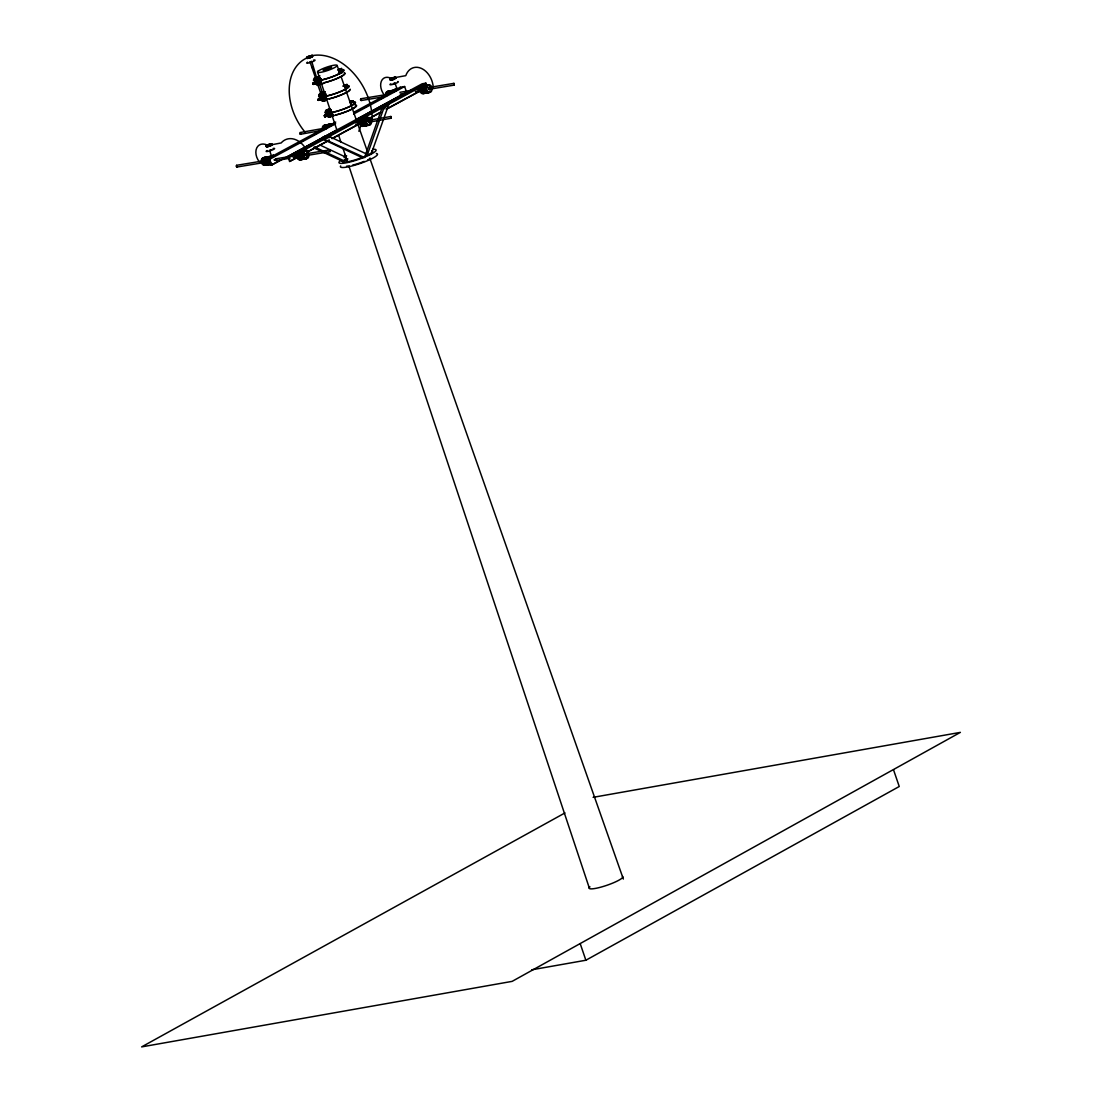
<?xml version="1.0" encoding="UTF-8"?>
<svg xmlns="http://www.w3.org/2000/svg" width="1102" height="1102" viewBox="0 0 1102 1102"><rect width="100%" height="100%" fill="white"/><g stroke="black" fill="none" stroke-linecap="round" stroke-linejoin="round"><path stroke-width="1.5" d="M344.499 73.379A14.973 2.493 -18.9 0 1 324.401 82.678C321.04 86.218 313.932 83.449 320.2 80.336M322.858 98.078L325.31 96.384L326.385 99.552C323.492 104.401 323.024 96.797 322.776 98.477L323.148 98.753M266.05 145.836L270.72 144.803L270.996 145.629L267.414 146.814L266.05 145.836L281.148 142.957A21.737 15.979 71.4 0 1 308.381 153.963M266.326 146.814L268.172 145.629L267.882 144.789C269.274 143.439 274.109 143.687 270.996 145.629M271.891 143.907L267.207 145.092A12.439 8.899 58.8 0 0 256.752 147.916A12.439 8.899 58.8 0 0 259.245 161.746M272.166 144.885L270.142 144.059M306.99 58.502L306.811 57.194L311.191 56.422L310.805 57.538L306.811 58.268M307.692 56.698L312.183 55.444L307.692 56.698L307.981 57.524L312.362 56.753L312.142 55.885M308.56 57.759L312.031 56.96L312.362 55.527M389.805 79.069L394.461 78.035L394.75 78.876C390.976 81.741 386.086 78.38 394.461 78.035M394.75 78.876L395.921 77.98L394.544 77.14L390.962 78.325A11.943 8.21 61.9 0 0 381.306 81.328A11.943 8.21 61.9 0 0 384.309 95.02M312.927 83.642C313.037 83.972 316.233 83.173 313.285 84.028M313.34 84.083L313.23 83.38M313.684 84.165L312.899 83.229M318.437 82.443L317.224 81.672C316.605 85.336 310.158 82.87 316.853 82.402L315.475 82.664M313.299 84.358L314.621 82.884M312.94 84.303C312.94 82.912 314.897 83.614 315.778 83.477C315.062 80.625 324.14 80.239 314.042 80.267L316.205 77.925L317.197 81.149M314.29 83.848L314.869 82.829M312.872 84.234L314.8 84.193L315.048 82.912M316.536 83.449C313.312 82.925 316.908 84.661 316.797 82.333L318.065 84.096M315.213 83.573L316.811 83.848M314.456 84.041C316.577 81.741 317.996 84.331 313.078 84.372M315.682 83.16L318.175 80.721M316.742 84.165L315.875 83.132L316.591 81.782L323.327 79.509A14.973 2.493 -18.9 0 0 340.187 73.214A14.973 2.493 -18.9 0 0 340.89 69.77M315.599 82.733L315.42 84.069L315.723 83.105M316.37 82.567L316.701 83.339M316.219 83.394L315.117 83.421M317.032 79L318.216 78.09L317.734 79.592M317.899 79.027C317.982 76.548 319.497 79.716 320.406 78.752M317.72 82.154L317.734 83.477L317.307 81.865M320.379 79.124L317.899 79.358L317.968 78.352M317.5 79.427L320.062 77.925L319.676 79.179M318.809 78.063L319.125 79.33L316.797 79.454M319.415 77.953C317.087 80.06 320.558 78.104 320.448 78.972M318.45 82.815L318.891 82.127M319.015 78.834L318.065 78.228M318.96 82.719L318.533 82.512M319.428 78.765L316.866 80.129M319.194 78.146L317.28 78.545L317.982 79.454M317.555 79.261C317.955 76.355 321.756 78.6 318.891 78.821M319.69 78.159L319.745 79.055M319.8 78.903L319.153 77.953L318.602 78.945M319.649 82.457L319.194 83.408L319.029 82.512M319.69 82.485L319.539 83.27M317.941 99.469C321.44 100.861 315.916 98.519 320.379 99.29M318.134 99.648L319.676 98.849M318.464 99.924L318.822 99.056M318.63 99.552L318.023 99.304M318.382 100.378L319.456 100.144L318.988 99.139M318.161 99.607L318.877 100.365L318.795 99.084M322.307 98.367L319.883 100.199L318.643 99.235M318.85 100.117L322.294 98.519L320.048 98.767L319.635 99.759M319.125 100.337C320.406 99.965 320.365 98.354 320.393 99.91M320.241 98.918C318.753 99.662 322.046 100.475 322.431 97.679L323.63 98.45L324.856 97.816M322.142 99.786L319.759 100.089L319.415 98.904M320.765 99.965L320.572 98.753L319.291 98.891M320.889 99.152L325.407 96.342M321.233 99.428L320.668 98.684M321.577 98.574L321.674 97.83M321.839 94.703L322.487 95.654M322.252 94.634L322.569 95.571M322.652 94.565L323.712 94.056C325.71 94.841 323.161 95.461 324.58 94.469M325.049 99.717C320.696 103.836 322.734 96.893 321.178 99.4M323.299 95.516C322.183 94.634 324.897 94.18 323.382 95.199M323.616 94.951C322.39 95.213 325.324 93.835 325.379 95.158M323.382 98.753L322.858 98.298L322.803 99.332M322.321 95.282L323.203 95.02M323.437 94.634L325.655 93.698C325.503 95.378 325.462 93.574 324.153 94.951M322.941 98.946L323.437 98.188M322.941 99.097L323.382 98.409M323.781 95.13L324.663 94.414M324.181 94.538L323.809 94.951M324.677 98.174C325.503 100.64 322.555 97.789 324.897 98.147M323.933 99.056L324.567 97.995M324.966 93.849L325.338 95.158M325.352 93.945L325.159 95.02L323.533 95.309M324.002 95.02L325.062 95.24L325.669 94.014M324.966 115.255L324.553 116.647L327.762 116.027L327.859 114.153L330.352 112.721M328.713 116.316A15.552 2.59 -18.9 0 1 326.922 116.275L324.704 116.495L324.539 115.503M326.467 115.007C325.434 114.897 325.352 117.074 324.25 115.641M325.269 116.536L325.09 115.324L324.47 116.178M324.911 116.66L324.828 115.366L327.184 115.076L327.859 115.972L327.032 115.862M325.724 115.131L325.173 116.123L325.035 115.421M327.804 116.178C324.181 116.784 327.074 114.636 325.669 116.536M325.903 116.165L326.22 115.035L326.66 116.041M326.44 116.192L326.371 115.076M326.426 115.531L327.432 116.206M327.735 115.6C327.514 117.707 326.164 114.098 327.873 115.283M327.198 115.875L327.446 114.236L329.636 112.886M328.727 113.919L326.867 116.013M327.941 110.985C333.589 113.561 328.603 107.941 331.192 111.274M327.776 115.627L328.878 117.253L331.358 115.82M328.451 111.881L328.479 110.627L328.658 111.578M330.132 111.688L328.341 110.916M329.953 111.633L330.077 110.489L328.823 111.481M328.727 111.013L328.41 111.55M327.625 110.613C328.906 109.787 330.325 112.17 328.217 110.627M330.242 110.269C332.914 110.958 328.217 112.473 329.691 110.42M329.498 111.302L330.008 110.296M329.622 111.591L329.76 110.655M329.718 115.131L329.043 115.517L329.732 115.09M329.236 115.71L329.718 115.283M330.49 111.522L330.738 110.462M328.975 114.553L328.851 115.614L330.049 115.338M329.897 111.219C332.115 110.42 326.702 111.701 330.82 110.159M330.958 110.655L331.027 111.495M331.179 115.242L331.192 114.374L330.035 114.746M331.399 114.966L330.628 115.352M352.117 102.293L351.869 103.009M307.21 154.996C306.287 158.454 303.918 152.351 306.783 153.743M307.83 154.886C306.921 158.344 304.551 152.241 307.417 153.646M430.276 88.78C429.367 92.237 426.984 86.135 429.849 87.54M430.91 88.67C429.684 92.306 427.865 85.364 430.662 87.678M271.795 156.897L273.475 156.319L271.946 156.925A4.009 2.783 80.5 0 0 268.089 159.335M310.158 61.905L311.687 61.285L316.55 77.457L315.434 77.663L310.006 61.877M317.114 79.275C319.291 80.253 315.475 79.991 316.384 77.608L317.293 76.933L318.698 79.234M320.324 99.428L319.236 96.273L321.398 93.918L320.007 94.097L320.627 93.601M393.331 83.518L394.599 83.173M395.274 89.303C398.593 87.733 394.599 90.047 396.114 89.014M367.159 155.272L384.433 106.371L388.937 103.96L371.03 154.487M312.94 83.504L314.525 83.697M315.089 82.705L313.188 83.752M313.395 83.449L314.222 82.884M316.04 82.733L315.861 83.821L313.946 83.945M316.219 82.733L314.979 83.587M313.188 84.372L315.2 83.724M317.955 78.724L317.128 78.311L318.919 78.407M316.453 82.884L316.219 83.435M317.803 82.43L317.775 83.118M318.313 79.289L319.415 78.903M319.883 82.884L319.07 83.449M318.395 99.456L320.117 99.332M320.145 99.772L319.318 100.006M320.406 99.111L324.057 96.494L319.236 96.273M321.15 99.593L321.013 99.91M321.66 98.891L318.946 99.249M321.839 99.194L322.9 98.381L322.197 98.67M323.175 94.359L322.941 95.599M322.514 97.871L322.762 99.607L323.244 98.519M323.547 95.488L323.781 94.249L322.087 95.213M325.476 93.89L324.691 94.249M324.291 94.786L325.104 95.006M325.558 94.951L325.007 95.13M324.691 115.696L326.674 115.531M327.845 114.732C325.972 113.589 325.173 117.404 326.702 115.958M327.914 111.054L327.211 110.696M326.702 115.338L327.707 115.159M326.95 115.297L327.721 114.773L326.839 115.021M329.236 111.825L331.055 110.228L330.118 110.255M330.366 115.738L331.206 115.159M344.83 86.548L346.91 85.584L347.419 87.072M345.133 86.342L344.403 86.493M344.099 157.586L345.215 154.432M342.97 160.754L344.926 160.451L346.607 155.713M358.866 131.262L361.098 124.953M365.217 155.575L382.49 106.674L388.923 103.987L383.427 109.374M297.058 157.007C294.992 159.942 294.799 152.792 297.003 156.002M369.79 121.812C367.724 124.746 367.531 117.597 369.735 120.793M370.424 121.702C368.357 124.636 368.164 117.487 370.368 120.697M420.069 89.785C417.878 86.576 418.071 93.725 420.124 90.805M275.252 159.074L275.224 160.134M312.748 83.394L313.602 83.421M315.489 82.925L316.853 82.567M317.417 79.661L320.007 79.096L319.773 78.366M318.051 82.374L320.076 81.576L320.572 83.063L319.112 83.683L318.602 82.209L319.373 81.989L316.949 82.581M320.186 78.889L318.795 79.316M318.63 82.168L320.076 81.576M320.792 78.779L319.69 79.619M321.178 78.807L319.428 79.151M319.07 83.284L318.616 82.581M318.313 100.186L318.891 100.172M319.222 100.254L320.131 100.144M323.093 94.441L323.947 94.221M321.316 99.772L320.834 99.18M323.134 99.373L322.748 99.276M300.75 133.976L299.785 133.907L299.951 132.571L321.949 128.659M323.699 99.428L321.949 100.158L321.357 98.45L322.583 100.048M324.071 99.497L325.035 99.028M343.631 86.342L344.747 85.722L345.463 86.535M344.32 86.548L345.436 86.108M328.575 110.82L329.457 110.958M344.582 86.548L346.593 86.466M327.335 110.641L329.636 110.572M330.504 114.553L331.192 114.374M329.553 116.33L328.231 116.399L329.553 116.33L329.925 114.691M305.006 153.784L304.937 155.63M367.476 120.504L368.316 120.049M289.509 156.553L276.147 158.757L276.106 160.369M320.489 94.51L321.577 97.665L322.996 97.1M319.911 83.669C317.61 89.097 315.351 80.322 316.343 83.545M326.784 110.751L325.531 112.5L328.065 112.941M317.693 78.201L317.087 79.688M317.748 78.38L319.842 77.801M318.96 79.372L320.517 78.917M317.266 82.374L318.354 82.14M323.299 94.125L324.443 93.918M322.597 95.516L323.341 95.103M322.803 100.971L321.674 100.723L321.426 98.533M324.36 115.434L325.09 115.214M328.823 111.908L330.283 111.55M327.087 116.096L326.206 116.233M359.417 124.03L357.875 123.052L359.087 121.743M428.072 87.568L428.995 87.457M322.445 97.128L321.371 93.863M339.264 69.77L341.661 68.434M343.783 85.997L346.978 84.427L347.998 87.017M344.568 85.832L346.868 84.441M350.767 102.004L353.163 100.668M318.01 71.299L319.125 70.5A10.4 1.736 -18.9 0 1 335.738 65.032A10.4 1.736 -18.9 0 1 328.534 70.197A10.4 1.736 -18.9 0 1 318.01 71.299L317.817 71.313M316.302 77.829L314.8 78.628A15.552 2.59 -18.9 0 0 316.122 80.914L318.175 80.639M320.792 94.138L320.007 94.62A15.552 2.59 -18.9 0 0 321.329 96.907L323.451 96.48M261.973 161.099L236.558 165.314L236.186 166.374L236.834 167.049L262.4 162.821M236.999 167.036L236.558 165.314M289.936 158.261L276.023 160.548L275.941 158.798M276.588 160.479L276.147 158.757M329.581 149.913L330.008 151.635L329.732 149.886L306.204 153.784M564.995 812.918L141.621 1046.9L512.127 981.372L960.379 732.375L593.11 797.338M315.888 77.333L314.042 78.352L316.164 77.87M314.8 78.09L315.833 77.526M339.981 68.889L338.548 69.578M337.611 70.101L340.091 69.082M341.344 68.489L338.576 69.991L341.331 69.564A15.552 2.59 -18.9 0 1 340.601 73.145A15.552 2.59 -18.9 0 1 323.093 79.675L320.558 80.212L321.646 83.38L320.007 80.294M318.602 82.209L319.566 81.672L320.076 83.146L319.112 83.683M340.229 70.211L341.207 69.674M340.738 70.115L341.703 69.591L340.766 69.949M338.397 73.283L340.656 72.016M338.7 73.269L341.069 71.947M317.293 82.457C316.866 87.871 324.58 82.815 320.103 80.391M322.858 99.869L321.137 99.827L319.249 94.359C325.682 86.659 322.61 98.298 325.972 95.089M321.508 93.257L325.2 91.893M321.495 93.835L319.594 94.662L320.283 96.687M342.818 86.108L345.284 84.744M324.773 97.665L323.809 98.202L324.319 99.69L325.779 99.07L324.773 97.665L325.283 99.152L324.319 99.69M323.671 98.312L325.269 97.582M346.91 85.584L345.201 86.383M322.487 98.464L323.671 100.902L326.798 99.276L325.848 96.081L328.52 95.516A14.973 2.493 -18.9 0 0 345.381 89.221A14.973 2.493 -18.9 0 0 346.083 85.777M326.302 110.338L328.355 109.194L329.443 112.349L331.123 112.005M325.889 110.903L327.198 110.172M326.481 110.792L327.79 110.062L325.545 110.599L330.049 108.726M351.166 101.053L349.637 101.894L351.579 100.985M331.344 112.611L332.749 115.765L331.344 112.611L328.782 114.167L329.774 117.129L335.903 114.911A14.973 2.493 -18.9 0 0 351.483 109.291A14.973 2.493 -18.9 0 0 355.188 105.213M352.874 100.737L350.105 102.224L352.378 102.018A14.973 2.493 -18.9 0 1 351.676 105.448A14.973 2.493 -18.9 0 1 334.815 111.757L331.509 112.528M331.661 112.597L329.195 114.098L330.008 117.115M331.564 113.823L330.104 114.443L330.6 115.93L332.074 115.311L331.564 113.823L330.738 114.126M330.6 115.93L331.578 115.393L331.068 113.905M327.735 114.883L328.313 117.294L330.71 116.151M395.852 90.144C399.406 88.876 393.993 90.46 396.389 89.841M531.784 969.801L585.878 960.241L899.246 786.497L893.557 769.899M313.863 147.861L342.57 161.333L346.978 158.922M297.788 157.269L289.606 161.457L287.897 156.484L422.121 83.807L425.909 83.173L426.198 84L299.524 152.586M290.239 161.36L288.82 157.2L296.355 153.123M306.921 147.406L309.938 145.767M318.988 140.877L325.007 137.612M335.573 131.896L338.589 130.256M347.64 125.352L350.656 123.727M376.292 109.842L379.308 108.216M287.897 156.484L291.686 155.85L425.909 83.173M288.82 157.2L296.507 154.225M289.606 161.457L297.154 157.379M307.706 151.663L328.823 140.23M331.84 138.59L358.977 123.892M369.542 118.189L380.094 112.473M386.127 109.194L419.311 91.232M306.824 152.379L329.457 140.119M332.473 138.494L359.61 123.796M370.176 118.079L380.727 112.363M386.761 109.098L419.945 91.135M337.598 129.554L271.602 165.148L269.26 160.258L265.499 160.892L265.21 160.052L335.711 122.033M353.714 112.335L400.219 87.251L404.627 86.521L406.61 92.334M265.499 160.892L271.491 157.655M284.991 150.368L287.994 148.756M296.989 143.907L302.995 140.67M313.491 135.009L316.494 133.383M329.994 126.11L332.997 124.485M364.5 107.5L367.503 105.875M381.003 98.601L384.006 96.976M393.001 92.127L400.508 88.077L400.219 87.251M265.21 160.052L269.604 159.335L335.614 123.741M353.618 114.029L404.627 86.521M270.968 165.245L281.465 159.583M321.977 137.736L324.98 136.125M355.602 119.843L403.607 93.959M342.57 161.333L347.447 159.418M344.926 160.451L347.874 158.881M325.338 96.37L326.123 99.538M307.417 57.814L308.643 57.235M321.081 79.055C318.533 81.92 316.605 75.694 319.993 75.9M323.809 92.458L324.883 91.921M318.809 76.493L319.952 79.633M325.09 95.654L324.071 92.472M330.366 108.712L329.622 108.96L330.641 112.142M312.142 67.718L312.83 67.387M316.15 77.209L315.117 77.691L316.384 77.608M320.916 94.579L323.093 93.822L321.825 93.904M323.093 93.822L323.947 96.315L321.646 96.88M395.356 90.323L394.957 89.303L395.99 88.821L397.147 88.532L397.547 89.565L395.356 90.323L397.547 89.565M394.957 89.303L397.257 88.739M269.522 150.258L271.519 156.071L272.717 155.52M272.759 156.801L273.792 156.332L273.392 155.299L272.249 155.589L272.759 156.801L271.602 157.09L273.792 156.332M325.159 96.329L328.3 95.681A15.552 2.59 -18.9 0 0 345.794 89.138A15.552 2.59 -18.9 0 0 346.524 85.57L343.824 86.066M326.233 99.483L329.608 98.684A14.973 2.493 -18.9 0 0 349.554 90.116M306.521 57.593L311.191 56.422M267.882 144.789L267.497 145.919L271.877 145.147L271.698 143.839M323.285 96.563L322.06 94.304M319.759 79.716L318.561 76.479L319.663 79.633M319.525 79.688L318.285 76.561L316.797 76.837M270.445 150.092L271.202 149.679L270.513 149.762M320.062 79.192L321.247 78.862M322.487 94.276L323.547 94.29M324.016 95.268L322.06 95.185M323.23 95.557L325.118 94.648M318.175 99.111L319.869 99.373M320.255 100.158L322.211 99.662M322.555 99.772L323.465 99.442M328.727 110.655L331.137 110.076M328.961 111.316L328.382 111.867L331.151 111.509M325.999 116.344L324.677 116.619L325.861 116.192M390.866 116.468L391.141 118.231L390.866 116.468L367.338 120.628M331.798 112.418L333.107 115.627M386.334 94.552L360.919 98.753L360.423 99.717L361.18 100.516L381.499 97.155M361.18 100.516L360.919 98.753M453.928 83.353L454.189 85.116L453.928 83.353L428.595 87.554M272.428 155.905L271.671 156.098M325.572 96.163L326.853 99.387M312.651 56.354L310.158 56.698L309.882 55.871M323.492 92.568L324.608 95.833L323.272 92.733M322.294 93.849L321.261 94.428M325.297 138.205L330.82 137.213L369.17 155.217M317.941 80.115L319.153 79.895M316.067 81.892L317.913 81.713M316.246 82.829L316.481 84.716L317.596 84.964M319.649 83.077L320.572 83.063M319.249 94.359L320.778 94.083L321.867 97.251M323.079 95.998L324.567 95.736M321.081 97.251L322.28 97.045M321.274 97.899L322.431 97.679M325.255 99.001L324.429 98.009M327.556 114.14L329.402 113.961L328.093 114.029M328.451 114.828L329.195 114.622M329.966 114.553L331.11 115.848M331.137 115.311L332.074 115.311M328.851 116.013L329.815 115.82M355.574 122.708L358.935 122.115M300.364 134.279L320.53 130.711M355.836 124.471L359.197 123.879M369.28 122.102L391.141 118.231M323.919 138.453L322.969 138.618L364.707 157.6M423.044 84.523L426.198 84M399.888 92.306L411.707 90.35M416.776 89.51L420.151 88.945M400.136 94.069L405.205 93.229M415.344 91.549L418.719 90.984M428.857 89.317L454.189 85.116M292.843 155.988L296.19 155.437M293.284 157.71L296.617 157.159M306.631 155.506L330.008 151.635M394.544 77.14L395.646 77.154L395.701 78.338L395.081 77.071M327.074 110.324L328.189 113.52M341.964 72.939L339.733 73.228L338.686 70.06M330.311 112.666L327.625 113.148A15.552 2.59 -18.9 0 1 326.302 110.861L327.693 110.159L328.699 113.396M350.835 102.073L352.819 101.811A15.552 2.59 -18.9 0 1 352.089 105.379A15.552 2.59 -18.9 0 1 334.595 111.922L332.019 112.473L333.231 115.49M317.651 83.862L315.93 83.835L314.855 80.666M273.999 159.831L276.258 160.465M318.437 78.214L316.921 78.876M314.084 82.884L315.337 82.829M313.092 83.063L314.607 83.242M314.552 84.083L315.806 84.014M323.217 94.125L324.663 94.028M324.635 95.158L325.214 95.103M324.25 95.378L323.175 95.461M321.522 99.772L321.991 99.456M322.018 99.841L321.054 99.635M320.007 100.199L318.423 99.896M319.249 100.337L317.927 99.827M329.305 110.407L330.752 110.31M328.286 110.586L330.008 110.723M330.6 114.25L330.82 115.641M326.096 115.049L327.211 114.87M324.608 115.434L325.586 115.297M327.556 116.054L326.357 116.109M317.941 78.173L318.63 78.338M317.528 78.242L318.065 78.49M319.456 83.242L318.74 83.049M320.393 98.918L319.924 98.808A15.552 2.59 -18.9 0 0 322.418 100.075M330.848 114.36L331.192 115.063M324.704 115.311L325.669 115.696M325.421 116.564L324.718 115.972M323.52 139.486L362.806 157.93M319.787 144.941L345.863 157.187M314.277 146.841L344.471 161.016M328.437 136.069L330.82 137.213M320.048 98.863L321.123 99.152M325.586 115.242L326.178 115.958M270.486 161.429L269.949 160.258M330.655 111.15L330.187 111.095M328.878 116.289L328.286 114.58M325.283 115.503L325.682 116.316M273.392 155.299L271.202 156.057L271.602 157.09M346.744 84.634L347.585 87.086M337.198 65.61L340.063 73.724M341.207 76.975L356.056 119.195M357.764 124.058L367.476 151.663M369.762 158.151L623.346 879.052M395.453 77.071L395.907 78.132M393.8 78.338L394.075 79.165M397.147 88.532L397.423 89.372M394.957 82.912L396.954 88.725M393.042 78.614L393.331 79.44M392.381 77.746L391.926 78.862L391.637 78.035M396.224 89.207L396.5 90.047M395.99 88.821L396.279 89.648M392.284 78.862L392.56 79.702M391.541 79.069L391.83 79.909M391.251 79.151L390.962 78.325L405.784 75.666A18.61 13.679 71.2 0 1 420.936 68.214A18.61 13.679 71.2 0 1 433.224 86.824M390.879 79.22L391.169 80.047M390.08 78.821L390.631 80.115M389.97 79.289L390.26 80.115M346.4 85.68L346.91 87.168M350.188 102.293L351.276 105.461M312.183 55.444L312.637 56.505M311.811 55.444L312.1 56.285M311.274 55.527L311.563 56.354M310.612 55.665L310.902 56.505M310.516 56.712L310.805 57.538M319.098 82.113L319.608 83.6M317.955 79.606L323.106 94.662M324.305 98.119L324.815 99.607M309.772 56.987L310.061 57.827M309.111 56.133L309.4 56.96M309.001 57.249L309.29 58.075M315.627 78.104L316.687 81.286M317.817 84.702L320.916 93.739M308.271 57.456L308.546 58.282M315.296 78.504L316.37 81.672M307.61 57.593L307.899 58.42M307.072 57.676L307.362 58.502M306.811 57.194L307.031 58.062M580.203 943.629L585.878 960.241M291.686 155.85L291.975 156.677M271.326 143.839L271.877 145.147M270.803 143.907L271.078 144.734M270.045 145.092L270.321 145.932M269.398 144.266L269.687 145.092M269.301 145.381L269.577 146.208M268.53 145.629L268.805 146.456M267.786 145.836L268.075 146.662M267.125 145.987L267.414 146.814M266.326 145.574L266.877 146.883M266.271 145.616L266.505 146.883M269.604 159.335L271.602 165.148M317.541 71.933L337.102 130.697M338.741 135.601L340.917 142.13M343.094 148.66L347.433 161.719M349.072 166.609L589.363 888.171M311.962 55.706A53.888 38.487 61.7 0 1 372.256 120.008M305.047 132.13A50.926 36.669 61.1 0 1 306.604 58.075M622.478 876.352A17.797 2.975 -18.9 0 1 605.026 885.912A17.797 2.975 -18.9 0 1 589.942 886.807M355.698 105.007A15.552 2.59 -18.9 0 1 351.841 109.25A15.552 2.59 -18.9 0 1 335.669 115.076M350.243 89.193A15.552 2.59 -18.9 0 1 329.374 98.849M344.196 72.773A15.552 2.59 -18.9 0 1 340.353 77.002A15.552 2.59 -18.9 0 1 324.181 82.843M317.211 84.069A15.552 2.59 -18.9 0 1 314.745 82.843M272.607 163.743A4.009 2.783 80.5 0 1 268.089 160.369M267.207 164.859A3.871 2.686 80.5 0 1 263.75 160.63A3.871 2.686 80.5 0 1 267.152 157.49M268.847 163.33A3.871 2.686 80.5 0 1 268.42 164.06M266.794 164.804A4.009 2.783 80.5 0 1 262.386 161.085A4.009 2.783 80.5 0 1 266.436 157.93M270.086 163.413A4.009 2.783 80.5 0 1 265.21 162.187A4.009 2.783 80.5 0 1 267.896 156.939M270.72 163.316A4.009 2.783 80.5 0 1 267.028 163.991A4.009 2.783 80.5 0 1 265.775 158.743A4.009 2.783 80.5 0 1 269.26 157.145M267.428 164.708A4.009 2.783 80.5 0 1 263.02 160.975A4.009 2.783 80.5 0 1 267.07 157.82M265.513 164.845A3.843 2.672 80.5 0 1 261.243 161.374A3.843 2.672 80.5 0 1 265.072 158.233M266.147 164.735A3.843 2.672 80.5 0 1 261.877 161.264A3.843 2.672 80.5 0 1 265.706 158.123M269.053 163.95A3.871 2.686 80.5 0 1 264.59 162.022A3.871 2.686 80.5 0 1 267.07 157.145M271.987 163.84A4.009 2.783 80.5 0 1 267.455 160.479M267.455 159.446A4.009 2.783 80.5 0 1 271.34 156.952M271.767 163.482A4.009 2.783 80.5 0 1 267.979 163.454A4.009 2.783 80.5 0 1 267.207 158.096A4.009 2.783 80.5 0 1 270.858 157.187M271.133 163.578A4.009 2.783 80.5 0 1 266.326 161.484A4.009 2.783 80.5 0 1 269.522 156.856M324.718 128.204A3.871 2.686 80.5 0 1 328.12 125.049M329.25 125.931A4.009 2.783 80.5 0 1 332.225 124.03M325.944 128.741A4.009 2.783 80.5 0 1 329.594 124.815M326.578 128.631A4.009 2.783 80.5 0 1 327.749 124.774A4.009 2.783 80.5 0 1 330.889 125.27M324.14 129.568A4.009 2.783 80.5 0 1 327.349 124.939M322.376 129.926A3.843 2.672 80.5 0 1 325.379 125.394M323.01 129.829A3.843 2.672 80.5 0 1 325.297 125.118M325.352 128.094A3.871 2.686 80.5 0 1 328.754 124.939M328.437 127.005A4.009 2.783 80.5 0 1 332.308 124.526M323.52 129.678A4.009 2.783 80.5 0 1 326.715 125.049M327.831 126.882A4.009 2.783 80.5 0 1 331.826 124.746M327.198 126.992A4.009 2.783 80.5 0 1 331.206 124.857M388.028 94.345A3.871 2.686 80.5 0 1 390.728 90.956M392.56 92.086A4.009 2.783 80.5 0 1 396.252 90.571M389.199 93.849A4.009 2.783 80.5 0 1 392.904 90.97M389.97 92.761A4.009 2.783 80.5 0 1 393.538 90.86M387.312 94.689A4.009 2.783 80.5 0 1 390.659 91.094M385.686 96.081A3.843 2.672 80.5 0 1 386.389 92.1A3.843 2.672 80.5 0 1 389.364 91.948M386.32 95.97A3.843 2.672 80.5 0 1 387.022 92.003A3.843 2.672 80.5 0 1 389.998 91.838M388.662 94.249A3.871 2.686 80.5 0 1 391.362 90.86M391.94 92.196A4.009 2.783 80.5 0 1 395.618 90.681M386.83 95.833A4.009 2.783 80.5 0 1 387.615 91.714A4.009 2.783 80.5 0 1 390.728 91.645M391.141 93.036A4.009 2.783 80.5 0 1 395.15 90.901M390.507 93.147A4.009 2.783 80.5 0 1 394.516 91.011M301.08 159.308A4.009 2.783 80.5 0 1 296.534 156.029A4.009 2.783 80.5 0 1 300.35 152.434M308.932 154.5A3.843 2.672 80.5 0 1 305.598 158.33A3.871 2.686 80.5 0 1 301.121 155.768A3.871 2.686 80.5 0 1 304.414 151.608M307.692 156.649A4.009 2.783 80.5 0 1 304.124 158.578A4.009 2.783 80.5 0 1 302.32 153.302A4.009 2.783 80.5 0 1 305.874 151.373M304.62 158.33A4.009 2.783 80.5 0 1 299.813 156.264A4.009 2.783 80.5 0 1 302.995 151.608A3.871 2.686 80.5 0 0 300.598 156.36A3.871 2.686 80.5 0 0 305.047 158.289M303.987 158.44A4.009 2.783 80.5 0 1 299.179 156.36A4.009 2.783 80.5 0 1 302.361 151.704M306.26 158.344A4.009 2.783 80.5 0 1 301.604 155.423A4.009 2.783 80.5 0 1 305.24 151.47M305.598 158.33A3.843 2.672 80.5 0 1 304.166 152.007A3.843 2.672 80.5 0 1 308.712 153.522M308.298 154.611A3.843 2.672 80.5 0 1 305.667 158.66A3.843 2.672 80.5 0 1 302.954 153.812A3.843 2.672 80.5 0 1 306.521 151.442M307.155 151.993A3.843 2.672 80.5 0 1 307.692 152.737M301.714 159.211A4.009 2.783 80.5 0 1 297.154 155.933A4.009 2.783 80.5 0 1 300.984 152.324M301.865 159.446A4.009 2.783 80.5 0 1 297.76 155.024A4.009 2.783 80.5 0 1 302.127 152.668M302.954 158.275A4.009 2.783 80.5 0 1 302.471 158.977M303.587 158.165A4.009 2.783 80.5 0 1 299.675 158.66A4.009 2.783 80.5 0 1 298.849 153.054A4.009 2.783 80.5 0 1 302.761 152.558M364.211 125.146A4.009 2.783 80.5 0 1 359.362 123.548A4.009 2.783 80.5 0 1 362.269 118.548M367.751 125.187A3.871 2.686 80.5 0 1 363.646 121.248A3.871 2.686 80.5 0 1 367.71 118.589M369.997 124.016A4.009 2.783 80.5 0 1 366.084 124.512A4.009 2.783 80.5 0 1 365.258 118.906A4.009 2.783 80.5 0 1 369.17 118.41M367.255 124.815A4.009 2.783 80.5 0 1 363.467 124.815A4.009 2.783 80.5 0 1 362.668 119.471A4.009 2.783 80.5 0 1 366.319 118.534A3.843 2.672 80.5 0 1 370.313 119.223M366.622 124.925A4.009 2.783 80.5 0 1 362.833 124.925A4.009 2.783 80.5 0 1 362.048 119.567A4.009 2.783 80.5 0 1 365.685 118.63M368.275 125.297A4.009 2.783 80.5 0 1 364.183 120.876A4.009 2.783 80.5 0 1 368.536 118.52M369.363 124.127A4.009 2.783 80.5 0 1 368.881 124.829M370.506 123.865A3.843 2.672 80.5 0 1 366.553 124.003A3.843 2.672 80.5 0 1 366.319 118.382M370.919 121.096A3.843 2.672 80.5 0 1 370.823 123.038M367.118 125.297A3.871 2.686 80.5 0 1 363.013 121.358A3.871 2.686 80.5 0 1 367.076 118.685M364.845 125.036A4.009 2.783 80.5 0 1 359.996 123.438A4.009 2.783 80.5 0 1 362.902 118.437M365.575 124.76A4.009 2.783 80.5 0 1 361.883 125.463A4.009 2.783 80.5 0 1 360.616 120.214A4.009 2.783 80.5 0 1 364.087 118.589M365.726 125.352A4.009 2.783 80.5 0 1 361.084 122.446A4.009 2.783 80.5 0 1 364.721 118.493M424.146 93.105A4.009 2.783 80.5 0 1 419.6 89.827A4.009 2.783 80.5 0 1 423.43 86.218M428.761 91.976A3.871 2.686 80.5 0 1 424.187 89.551A3.871 2.686 80.5 0 1 427.493 85.405M429.959 92.017A4.009 2.783 80.5 0 1 425.317 89.11A4.009 2.783 80.5 0 1 428.953 85.157M430.179 86.479A4.009 2.783 80.5 0 1 430.593 87.402M427.686 92.113A4.009 2.783 80.5 0 1 422.892 90.047A4.009 2.783 80.5 0 1 426.061 85.391M427.066 92.224A4.009 2.783 80.5 0 1 422.397 90.653A4.009 2.783 80.5 0 1 424.697 85.322M429.325 92.127A4.009 2.783 80.5 0 1 424.683 89.221A4.009 2.783 80.5 0 1 428.32 85.267M430.951 91.163A3.843 2.672 80.5 0 1 427.383 91.741A3.843 2.672 80.5 0 1 426.24 86.686A3.843 2.672 80.5 0 1 429.601 85.226M430.235 85.777A3.843 2.672 80.5 0 1 431.144 87.416M428.127 92.072A3.871 2.686 80.5 0 1 423.554 89.661A3.871 2.686 80.5 0 1 426.86 85.501M424.78 92.995A4.009 2.783 80.5 0 1 420.978 91.976A4.009 2.783 80.5 0 1 420.909 86.631A4.009 2.783 80.5 0 1 424.697 86.714M424.931 93.243A4.009 2.783 80.5 0 1 420.84 89.331A4.009 2.783 80.5 0 1 424.532 85.901M425.565 93.133A4.009 2.783 80.5 0 1 421.474 89.221A4.009 2.783 80.5 0 1 425.165 85.791M426.653 91.948A4.009 2.783 80.5 0 1 426.171 92.651M370.616 158.399A16.02 2.672 -18.9 0 1 367.696 159.873M364.183 161.374A16.02 2.672 -18.9 0 1 352.571 165.135M349.224 165.865A16.02 2.672 -18.9 0 1 346.538 166.209M376.374 153.495A19.588 3.265 -18.9 0 1 360.616 163.344A19.588 3.265 -18.9 0 1 340.67 165.947M372.696 149.293A19.588 3.265 -18.9 0 1 359.197 159.198A19.588 3.265 -18.9 0 1 340.683 160.451M371.787 150.616A16.02 2.672 -18.9 0 1 358.894 158.674A16.02 2.672 -18.9 0 1 342.57 160.796M313.547 60.087A4.449 0.744 -18.9 0 1 314.676 60.638A4.449 0.744 -18.9 0 1 310.13 62.594L309.07 62.883A4.449 0.744 -18.9 0 1 307.61 62.153M397.56 81.603A4.449 0.744 -18.9 0 1 397.684 82.443A4.449 0.744 -18.9 0 1 393.4 84.22L392.353 84.496A4.449 0.744 -18.9 0 1 390.879 83.78M273.062 148.467A4.449 0.744 -18.9 0 1 274.191 149.032A4.449 0.744 -18.9 0 1 269.646 150.974L268.599 151.263A4.449 0.744 -18.9 0 1 267.125 150.533M324.938 68.93L324.126 69.343A4.449 0.744 -18.9 0 0 324.264 70.335A4.449 0.744 -18.9 0 0 329.801 68.599L330.614 68.2A4.449 0.744 -18.9 0 0 330.476 67.208A4.449 0.744 -18.9 0 0 324.938 68.93M366.332 119.567A3.843 2.672 80.5 0 0 369.404 125.063A3.843 2.672 80.5 0 0 370.947 119.126A3.843 2.672 80.5 0 0 366.332 119.567M426.777 86.865A3.843 2.672 80.5 0 0 429.849 92.361A3.843 2.672 80.5 0 0 431.392 86.424A3.843 2.672 80.5 0 0 426.777 86.865"/></g></svg>
